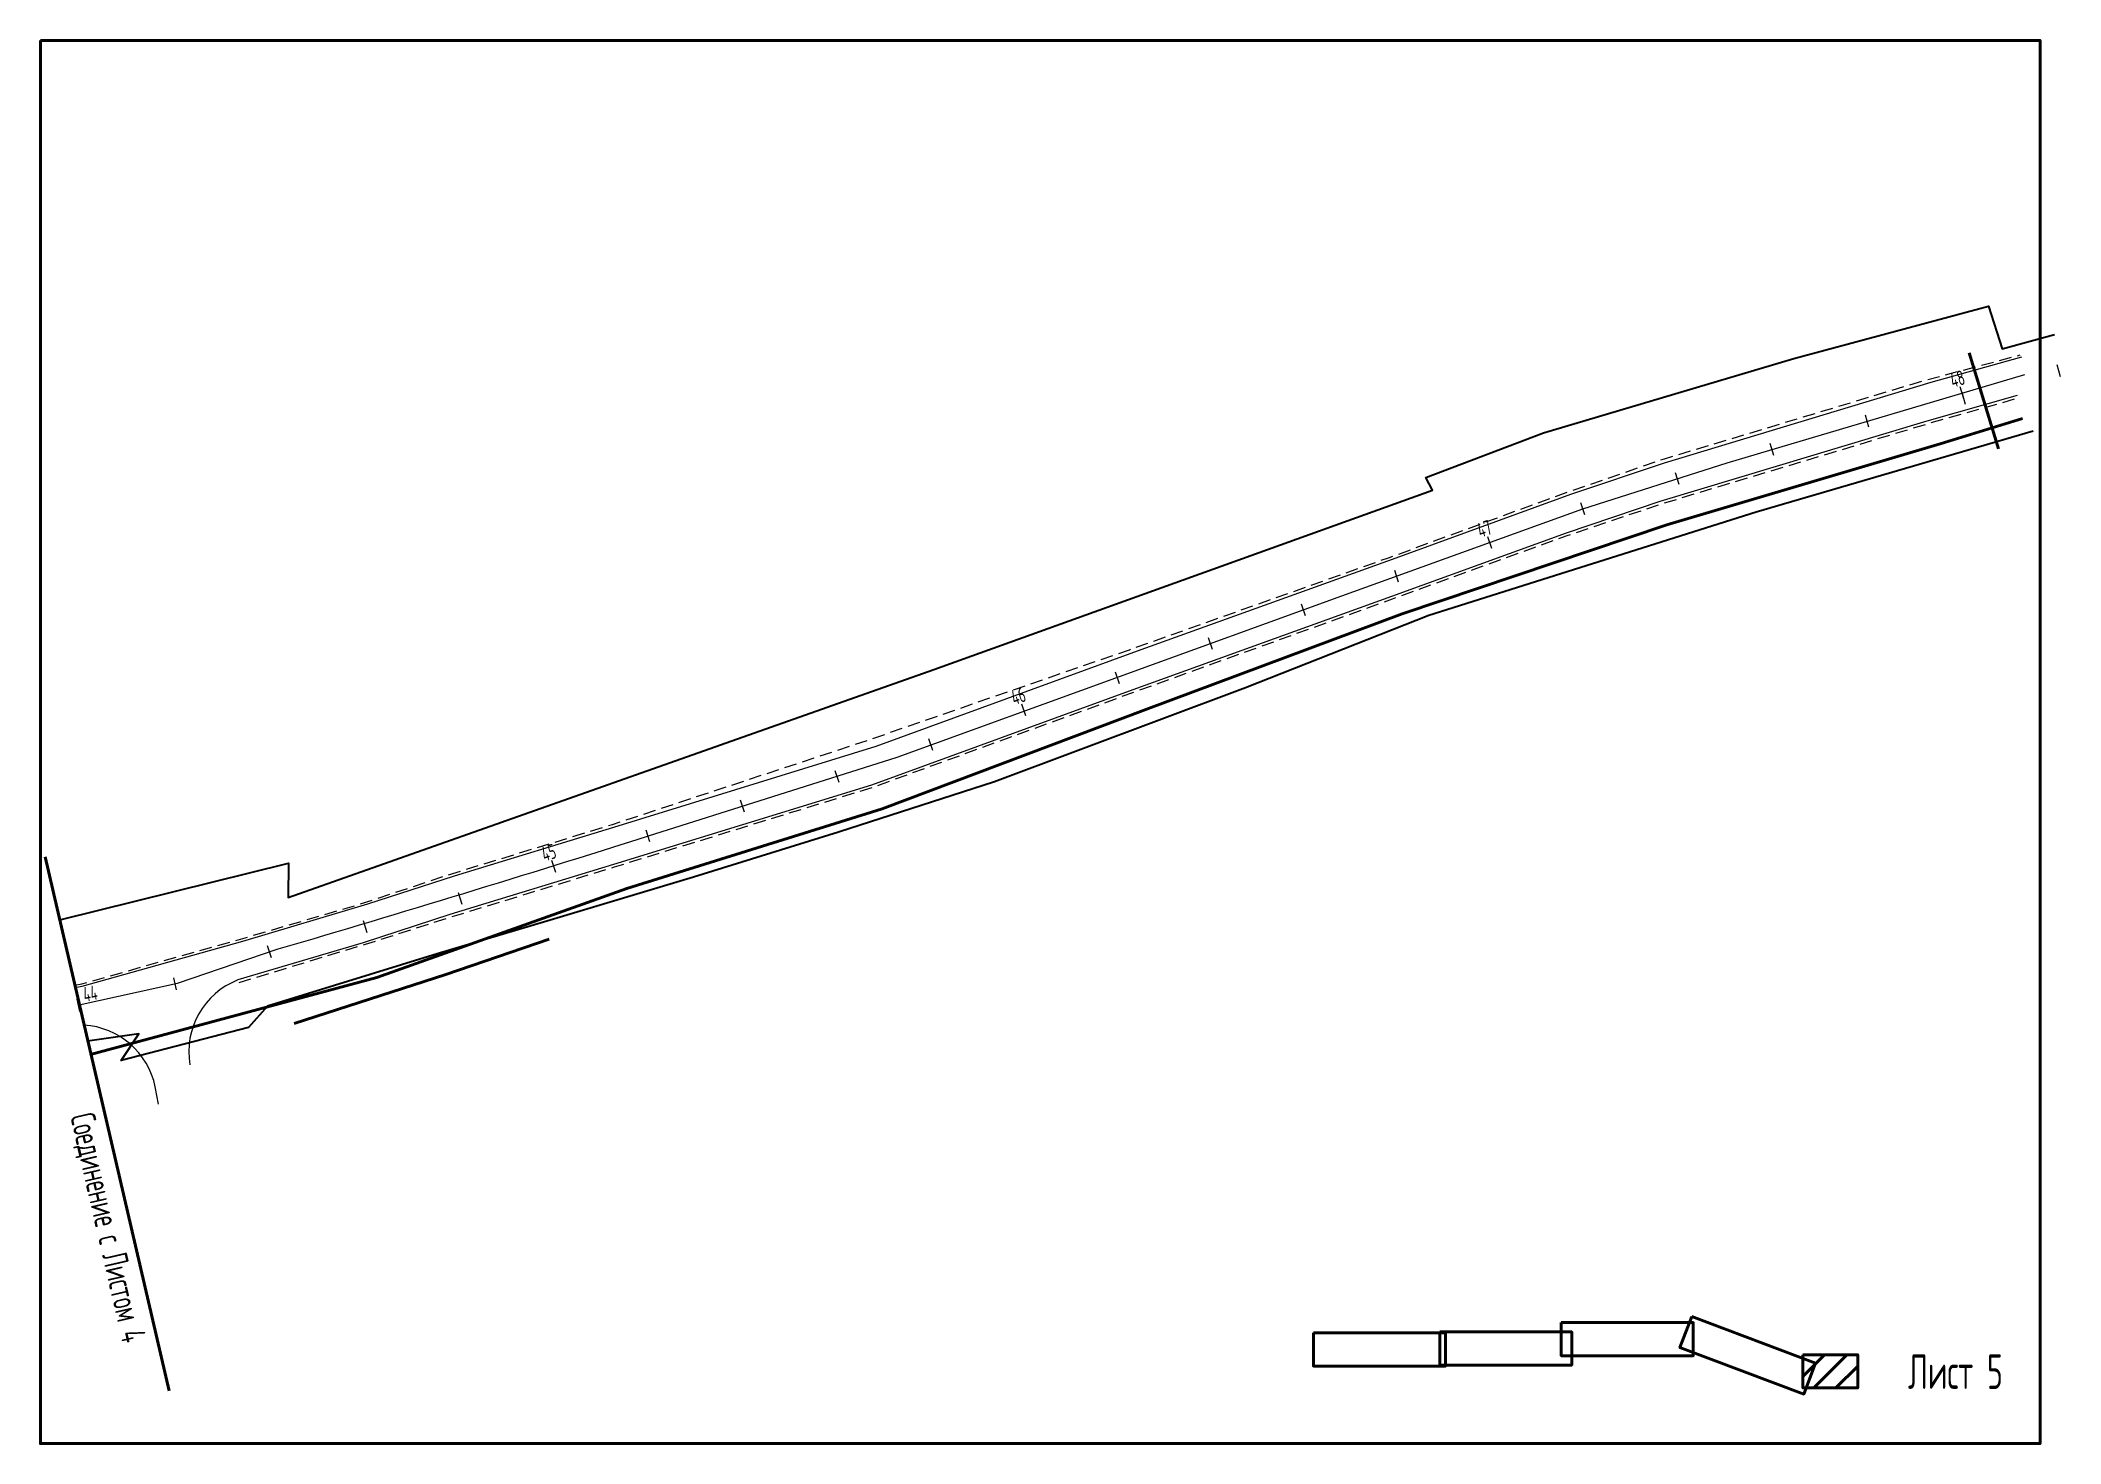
# Paper-space layout 'Лист1' of a CAD drawing. Header units: metres, sheet in millimetres. Extents: x 10 to 418, y 5 to 289.
import ezdxf

# ---------------------------------------------------------------- set-up
doc = ezdxf.new("R2010")
doc.units = ezdxf.units.M
doc.linetypes.add('DASHED2', pattern=[0.375, 0.25, -0.125])
doc.layers.add('10', color=1, linetype='Continuous', lineweight=35)
doc.layers.add('ОСЬ_ВЕРХ_ПОКРЫТИЯ_ПИКЕТЫ', color=1, linetype='Continuous')
doc.layers.add('разметка', color=7, linetype='Continuous')
doc.styles.get("Standard").update_dxf_attribs({"font": 'simplex.shx'})

psp = doc.layouts.new('Лист1')

# ---------------------------------------------------------------- hatches: boundary and pattern name
at = {"lineweight": 50}
h = psp.add_hatch(dxfattribs=at)
h.set_pattern_fill('ANSI31', color=5)
h.set_pattern_definition([(45, (-4330.7838, -959.969), (-2.245064, 2.245064), [])])
h.paths.add_polyline_path([(377.06, 23.38), (366.01, 23.38), (366.01, 16.69), (377.06, 16.69)])

# ---------------------------------------------------------------- linework, layer by layer
at = {"color": 5, "lineweight": 50}
psp.add_line((11.09, 123.84), (36.13, 16.1), dxfattribs=at)
for points in [[(10.11, 288.63), (413.9, 288.63), (413.9, 5.44), (10.11, 5.44)], [(317.19, 29.86), (343.86, 29.86), (343.86, 23.17), (317.19, 23.17)], [(343.54, 31.07), (368.51, 21.7), (366.16, 15.43), (341.18, 24.81)], [(267.16, 27.78), (293.84, 27.78), (293.84, 21.08), (267.16, 21.08)], [(292.66, 27.99), (319.34, 27.99), (319.34, 21.29), (292.66, 21.29)], [(366.01, 23.38), (377.06, 23.38), (377.06, 16.69), (366.01, 16.69)]]:
    psp.add_lwpolyline(points, close=True, dxfattribs=at)
at = {"linetype": 'DASHED2', "ltscale": 10, "flags": 128}
for points in [[(17.03, 97.97), (18.5, 98.24), (49.24, 106.89), (74.74, 114.34), (91.98, 120.07), (125.6, 130.4), (176.85, 147.29), (230, 165.67), (282.32, 184.22), (318.18, 197.39), (338.03, 204.2), (390.58, 220.02), (409.86, 225.15)], [(50.23, 98.51), (50.23, 98.51), (75.74, 106.23), (93, 111.72), (126.05, 121.83), (178.17, 137.9), (230.93, 157.12), (283.12, 175.91), (318.37, 188.69), (337.35, 195.08), (391.38, 211.34), (409.43, 216.46)]]:
    psp.add_lwpolyline(points, dxfattribs=at)
at = {"elevation": 213.75, "flags": 128}
for points in [[(410.14, 224.71), (391.85, 219.57), (337.98, 203.32), (319.07, 196.96), (283.79, 184.15), (231.57, 165.36), (178.78, 146.12), (126.71, 130.07), (93.67, 119.97), (76.15, 114.28), (50.91, 106.78), (18.48, 97.68), (17.16, 97.44)], [(409.28, 216.95), (391, 211.81), (337.13, 195.56), (318.22, 189.19), (282.93, 176.39), (230.71, 157.59), (177.92, 138.35), (125.85, 122.3), (92.81, 112.21), (75.3, 106.51), (50, 99.01)]]:
    psp.add_lwpolyline(points, dxfattribs=at)
at = {"color": 6, "lineweight": 50, "flags": 128}
for points in [[(399.59, 225.55), (405.47, 206.19)], [(112.84, 107.27), (92, 100.12), (61.33, 90.21)]]:
    psp.add_lwpolyline(points, dxfattribs=at)
at = {"flags": 128}
psp.add_lwpolyline([(183.1, 144), (272.93, 176.53), (321.59, 194.1), (350.74, 203.4), (410.83, 221.19)], dxfattribs=at)
at = {"color": 5, "lineweight": 50, "elevation": 212.58, "flags": 128}
psp.add_lwpolyline([(410.33, 212.36), (393.72, 207.19), (338.55, 190.89), (285.06, 172.9), (233.34, 153.61), (180.08, 133.57), (128.52, 117.5), (78.03, 99.48), (20.25, 83.98)], dxfattribs=at)
at = {"flags": 128}
for points in [[(50, 99.01), (50, 99.01, 0.358049), (40.31, 81.86), (40.31, 81.86)], [(33.95, 73.97), (33.3, 77.41, 0.339656), (18.89, 89.89, 0.339656)]]:
    psp.add_lwpolyline(points, format="xyb", dxfattribs=at)
at = {"layer": '10'}
for points in [[(14, 111.17), (60.18, 122.59), (60.12, 115.65), (190.48, 161.67), (291.23, 197.89), (289.88, 200.39), (313.63, 209.41), (364.19, 224.47), (403.46, 234.98), (406.23, 226.37), (416.77, 229.29)], [(412.47, 209.77), (356.53, 193.42), (290.49, 172.54), (253.45, 157.99), (202.74, 139.01), (171.25, 128.81), (142.01, 119.79), (112.36, 110.88), (90.24, 104.27), (55.96, 93.74), (52.15, 89.42), (26.4, 82.73), (30.01, 88.13), (19.63, 86.65)]]:
    psp.add_lwpolyline(points, dxfattribs=at)
at = {"layer": 'ОСЬ_ВЕРХ_ПОКРЫТИЯ_ПИКЕТЫ'}
for p, q in [((418.03, 220.73), (417.35, 223.13)), ((398.49, 216.29), (397.78, 218.69)), ((398.84, 215.15), (398.13, 217.55)), ((379.34, 210.58), (378.61, 212.97)), ((360.16, 204.87), (359.41, 207.25)), ((341.04, 198.99), (340.26, 201.36)), ((321.99, 192.91), (321.19, 195.28)), ((303.19, 186.11), (302.39, 188.47)), ((284.37, 179.31), (283.57, 181.67)), ((265.56, 172.52), (264.75, 174.88)), ((246.76, 165.71), (245.95, 168.08)), ((227.99, 158.78), (227.18, 161.14)), ((209.06, 152.33), (208.25, 154.7)), ((209.06, 152.33), (208.25, 154.7)), ((190.34, 145.29), (189.53, 147.66)), ((171.41, 138.84), (170.6, 141.2)), ((152.28, 132.9), (151.48, 135.27)), ((133.19, 126.87), (132.4, 129.24)), ((114.18, 120.71), (113.41, 123.09)), ((95.25, 114.22), (94.51, 116.61)), ((76.06, 108.51), (75.37, 110.92)), ((56.76, 103.45), (55.95, 105.87)), ((37.59, 97.03), (37.04, 99.47)), ((18.07, 92.67), (17.5, 95.16))]:
    psp.add_line(p, q, dxfattribs=at)
at = {"layer": 'разметка', "lineweight": 18, "ltscale": 7}
psp.add_lwpolyline([(58.15, 105.27, 0.005293), (132.91, 128.09), (132.91, 128.09), (132.91, 128.09), (183.1, 144), (183.1, 144)], format="xyb", dxfattribs=at)
psp.add_lwpolyline([(17.94, 94.01), (37.82, 98.37), (58.15, 105.27)], dxfattribs=at)

# ---------------------------------------------------------------- texts
at = {"layer": 'ОСЬ_ВЕРХ_ПОКРЫТИЯ_ПИКЕТЫ', "width": 0.6}
for s, height, rotation, p in [('48', 3, 16.4826, (396.27, 218.5)), ('47', 3, 18.8132, (300.88, 188.22)), ('46', 3, 18.8132, (206.75, 154.45)), ('45', 3, 18.0111, (111.9, 122.86)), ('44', 3, 10.706, (19.06, 94.54)), ('Соединение с Листом 4', 5, 282.9603, (16.1, 71.46))]:
    psp.add_text(s, height=height, rotation=rotation, dxfattribs=at).set_placement(p)
psp.add_text('Лист 5', height=7, dxfattribs=at).set_placement((387.24, 16.47))

doc.saveas('drawing.dxf')
